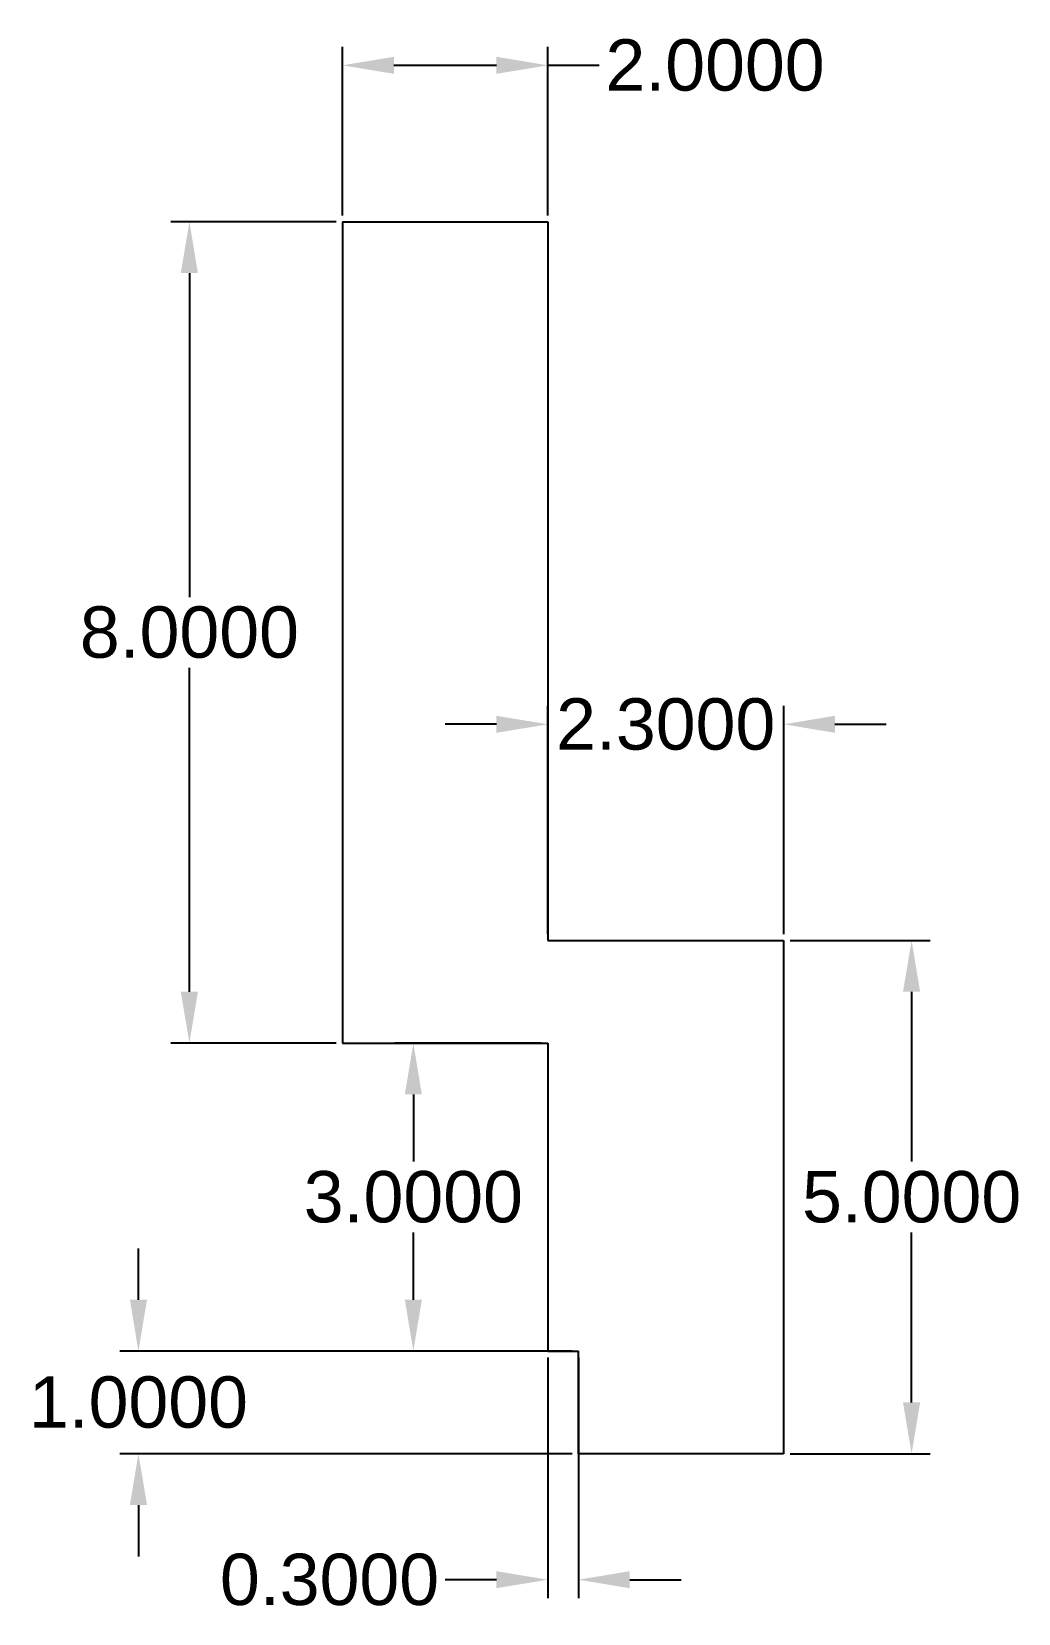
# Model space of a CAD drawing. Header units: millimetres. Extents: x 9.5 to 19.1, y 4.5 to 19.9.
import ezdxf

# ---------------------------------------------------------------- set-up
doc = ezdxf.new("R2010")
doc.units = ezdxf.units.MM
doc.header["$MEASUREMENT"] = 0
doc.layers.add('dimensiuni', color=240, linetype='Continuous')
doc.layers.add('mustiuc', color=123, linetype='Continuous')
doc.styles.get("Standard").update_dxf_attribs({"font": 'arial.ttf'})
doc.dimstyles.get("Standard").update_dxf_attribs({"dimtxt": 0.5, "dimasz": 0.5, "dimexe": 0.18, "dimexo": 0.0625, "dimgap": 0.09, "dimtad": 0, "dimtih": 1, "dimtoh": 1, "dimdec": 4, "dimzin": 0, "dimdsep": 46, "dimtxsty": 'Standard', "dimcen": 0.09, "dimadec": 0, "dimazin": 0, "dimtfac": 1, "dimtdec": 4, "dimtofl": 0, "dimtmove": 0, "dimatfit": 3, "dimfxl": 1, "dimtolj": 1, "dimtzin": 0, "dimarcsym": 0})

# ---------------------------------------------------------------- blocks, each defined once
blk = doc.blocks.new('*D1')
at = {"layer": 'Defpoints', "color": 0, "transparency": 16777216}
for p in [(14.514, 19.584), (12.514, 18.06), (14.514, 18.06)]:
    blk.add_point(p, dxfattribs=at)
at = {"layer": 'dimensiuni', "color": 0, "lineweight": -2, "transparency": 16777216}
for p, q in [((12.514, 18.122), (12.514, 19.764)), ((14.514, 18.122), (14.514, 19.764)), ((13.014, 19.584), (14.014, 19.584)), ((14.514, 19.584), (15.014, 19.584))]:
    blk.add_line(p, q, dxfattribs=at)
at = {"layer": 'dimensiuni', "color": 0, "transparency": 16777216}
for points in [[(13.014, 19.667), (13.014, 19.501), (12.514, 19.584)], [(14.014, 19.667), (14.014, 19.501), (14.514, 19.584)]]:
    blk.add_solid(points, dxfattribs=at)
at = {"layer": 'dimensiuni', "color": 0, "transparency": 16777216, "insert": (16.145, 19.584), "char_height": 0.5, "attachment_point": 5}
blk.add_mtext('\\A1;2.0000', dxfattribs=at)
blk = doc.blocks.new('*D2')
at = {"layer": 'Defpoints', "color": 0, "transparency": 16777216}
for p in [(12.514, 18.06), (11.021, 10.06), (12.514, 10.06)]:
    blk.add_point(p, dxfattribs=at)
at = {"layer": 'dimensiuni', "color": 0, "lineweight": -2, "transparency": 16777216}
for p, q in [((12.451, 18.06), (10.841, 18.06)), ((11.021, 17.56), (11.021, 14.405)), ((11.021, 10.56), (11.021, 13.715)), ((12.451, 10.06), (10.841, 10.06))]:
    blk.add_line(p, q, dxfattribs=at)
at = {"layer": 'dimensiuni', "color": 0, "transparency": 16777216}
for points in [[(10.937, 17.56), (11.104, 17.56), (11.021, 18.06)], [(10.937, 10.56), (11.104, 10.56), (11.021, 10.06)]]:
    blk.add_solid(points, dxfattribs=at)
at = {"layer": 'dimensiuni', "color": 0, "transparency": 16777216, "insert": (11.021, 14.06), "char_height": 0.5, "attachment_point": 5}
blk.add_mtext('\\A1;8.0000', dxfattribs=at)
blk = doc.blocks.new('*D5')
at = {"layer": 'Defpoints', "color": 0, "transparency": 16777216}
for p in [(14.514, 10.06), (13.204, 7.06), (14.514, 7.06)]:
    blk.add_point(p, dxfattribs=at)
at = {"layer": 'dimensiuni', "color": 0, "lineweight": -2, "transparency": 16777216}
for p, q in [((14.451, 10.06), (13.024, 10.06)), ((13.204, 9.56), (13.204, 8.905)), ((13.204, 7.56), (13.204, 8.214)), ((14.451, 7.06), (13.024, 7.06))]:
    blk.add_line(p, q, dxfattribs=at)
at = {"layer": 'dimensiuni', "color": 0, "transparency": 16777216}
for points in [[(13.121, 9.56), (13.287, 9.56), (13.204, 10.06)], [(13.121, 7.56), (13.287, 7.56), (13.204, 7.06)]]:
    blk.add_solid(points, dxfattribs=at)
at = {"layer": 'dimensiuni', "color": 0, "transparency": 16777216, "insert": (13.204, 8.56), "char_height": 0.5, "attachment_point": 5}
blk.add_mtext('\\A1;3.0000', dxfattribs=at)
blk = doc.blocks.new('*D11')
at = {"layer": 'Defpoints', "color": 0, "transparency": 16777216}
for p in [(14.814, 7.06), (10.524, 6.06), (14.814, 6.06)]:
    blk.add_point(p, dxfattribs=at)
at = {"layer": 'dimensiuni', "color": 0, "lineweight": -2, "transparency": 16777216}
for p, q in [((10.524, 7.56), (10.524, 8.06)), ((14.751, 7.06), (10.344, 7.06)), ((14.751, 6.06), (10.344, 6.06)), ((10.524, 5.56), (10.524, 5.06))]:
    blk.add_line(p, q, dxfattribs=at)
at = {"layer": 'dimensiuni', "color": 0, "transparency": 16777216}
for points in [[(10.441, 7.56), (10.608, 7.56), (10.524, 7.06)], [(10.441, 5.56), (10.608, 5.56), (10.524, 6.06)]]:
    blk.add_solid(points, dxfattribs=at)
at = {"layer": 'dimensiuni', "color": 0, "transparency": 16777216, "insert": (10.524, 6.56), "char_height": 0.5, "attachment_point": 5}
blk.add_mtext('\\A1;1.0000', dxfattribs=at)
blk = doc.blocks.new('*D12')
at = {"layer": 'Defpoints', "color": 0, "transparency": 16777216}
for p in [(14.514, 7.06), (14.814, 7.06), (14.514, 4.833)]:
    blk.add_point(p, dxfattribs=at)
at = {"layer": 'dimensiuni', "color": 0, "lineweight": -2, "transparency": 16777216}
for p, q in [((14.514, 6.997), (14.514, 4.653)), ((14.814, 6.997), (14.814, 4.653)), ((14.014, 4.833), (13.514, 4.833)), ((15.314, 4.833), (15.814, 4.833))]:
    blk.add_line(p, q, dxfattribs=at)
at = {"layer": 'dimensiuni', "color": 0, "transparency": 16777216}
for points in [[(14.014, 4.916), (14.014, 4.75), (14.514, 4.833)], [(15.314, 4.916), (15.314, 4.75), (14.814, 4.833)]]:
    blk.add_solid(points, dxfattribs=at)
at = {"layer": 'dimensiuni', "color": 0, "transparency": 16777216, "insert": (12.387, 4.833), "char_height": 0.5, "attachment_point": 5}
blk.add_mtext('\\A1;0.3000', dxfattribs=at)
blk = doc.blocks.new('*D13')
at = {"layer": 'Defpoints', "color": 0, "transparency": 16777216}
for p in [(14.514, 13.165), (14.514, 11.06), (16.814, 11.06)]:
    blk.add_point(p, dxfattribs=at)
at = {"layer": 'dimensiuni', "color": 0, "lineweight": -2, "transparency": 16777216}
for p, q in [((14.514, 11.122), (14.514, 13.345)), ((16.814, 11.122), (16.814, 13.345)), ((14.014, 13.165), (13.514, 13.165)), ((17.314, 13.165), (17.814, 13.165))]:
    blk.add_line(p, q, dxfattribs=at)
at = {"layer": 'dimensiuni', "color": 0, "transparency": 16777216}
for points in [[(14.014, 13.248), (14.014, 13.082), (14.514, 13.165)], [(17.314, 13.248), (17.314, 13.082), (16.814, 13.165)]]:
    blk.add_solid(points, dxfattribs=at)
at = {"layer": 'dimensiuni', "color": 0, "transparency": 16777216, "insert": (15.664, 13.165), "char_height": 0.5, "attachment_point": 5}
blk.add_mtext('\\A1;2.3000', dxfattribs=at)
blk = doc.blocks.new('*D14')
at = {"layer": 'Defpoints', "color": 0, "transparency": 16777216}
for p in [(16.814, 11.06), (16.814, 6.06), (18.061, 6.06)]:
    blk.add_point(p, dxfattribs=at)
at = {"layer": 'dimensiuni', "color": 0, "lineweight": -2, "transparency": 16777216}
for p, q in [((16.876, 11.06), (18.241, 11.06)), ((18.061, 10.56), (18.061, 8.905)), ((18.061, 6.56), (18.061, 8.215)), ((16.876, 6.06), (18.241, 6.06))]:
    blk.add_line(p, q, dxfattribs=at)
at = {"layer": 'dimensiuni', "color": 0, "transparency": 16777216}
for points in [[(17.977, 10.56), (18.144, 10.56), (18.061, 11.06)], [(17.977, 6.56), (18.144, 6.56), (18.061, 6.06)]]:
    blk.add_solid(points, dxfattribs=at)
at = {"layer": 'dimensiuni', "color": 0, "transparency": 16777216, "insert": (18.061, 8.56), "char_height": 0.5, "attachment_point": 5}
blk.add_mtext('\\A1;5.0000', dxfattribs=at)

msp = doc.modelspace()

# ---------------------------------------------------------------- linework, layer by layer
at = {"layer": 'mustiuc'}
for p, q in [((12.5136, 18.05979), (12.5136, 10.05979)), ((12.5136, 18.05979), (14.5136, 18.05979)), ((14.5136, 18.05979), (14.5136, 11.05979)), ((14.5136, 11.05979), (16.8136, 11.05979)), ((16.8136, 11.05979), (16.8136, 6.05979)), ((12.5136, 10.05979), (14.5136, 10.05979)), ((14.5136, 10.05979), (14.5136, 7.05979)), ((14.5136, 7.05979), (14.8136, 7.05979)), ((14.8136, 6.05979), (14.8136, 7.05979)), ((16.8136, 6.05979), (14.8136, 6.05979))]:
    msp.add_line(p, q, dxfattribs=at)

# ---------------------------------------------------------------- dimensions: what is measured, and where the dimension line sits
at = {"layer": 'dimensiuni'}
for base, p1, p2, picture, middle in [((14.5136, 19.58393), (12.5136, 18.05979), (14.5136, 18.05979), '*D1', (16.14487, 19.58393)), ((14.5136, 13.165), (16.8136, 11.05979), (14.5136, 11.05979), '*D13', (15.6636, 13.165))]:
    dim = msp.add_linear_dim(base=base, p1=p1, p2=p2, dimstyle='Standard', dxfattribs=at)
    dim.commit()
    dim.dimension.update_dxf_attribs({"geometry": picture, "text_midpoint": middle})
for base, p1, p2, picture, middle in [((11.02063, 10.05979), (12.5136, 18.05979), (12.5136, 10.05979), '*D2', (11.02063, 14.05979)), ((18.06054, 6.05979), (16.8136, 11.05979), (16.8136, 6.05979), '*D14', (18.06054, 8.55979))]:
    dim = msp.add_linear_dim(base=base, p1=p1, p2=p2, angle=90, dimstyle='Standard', dxfattribs=at)
    dim.commit()
    dim.dimension.update_dxf_attribs({"geometry": picture, "text_midpoint": middle})
for base, p1, p2, picture, middle in [((13.204, 7.05979), (14.5136, 10.05979), (14.5136, 7.05979), '*D5', (13.204, 8.55979)), ((10.52418, 6.05979), (14.8136, 7.05979), (14.8136, 6.05979), '*D11', (10.52418, 6.55979))]:
    dim = msp.add_linear_dim(base=base, p1=p1, p2=p2, angle=90, dimstyle='Standard', dxfattribs=at)
    dim.commit()
    dim.dimension.update_dxf_attribs({"geometry": picture, "text_midpoint": middle, "dimtype": 160})
dim = msp.add_linear_dim(base=(14.5136, 4.83316), p1=(14.8136, 7.05979), p2=(14.5136, 7.05979), dimstyle='Standard', dxfattribs=at)
dim.commit()
dim.dimension.update_dxf_attribs({"geometry": '*D12', "text_midpoint": (12.38659, 4.83316), "dimtype": 160})

doc.saveas('drawing.dxf')
